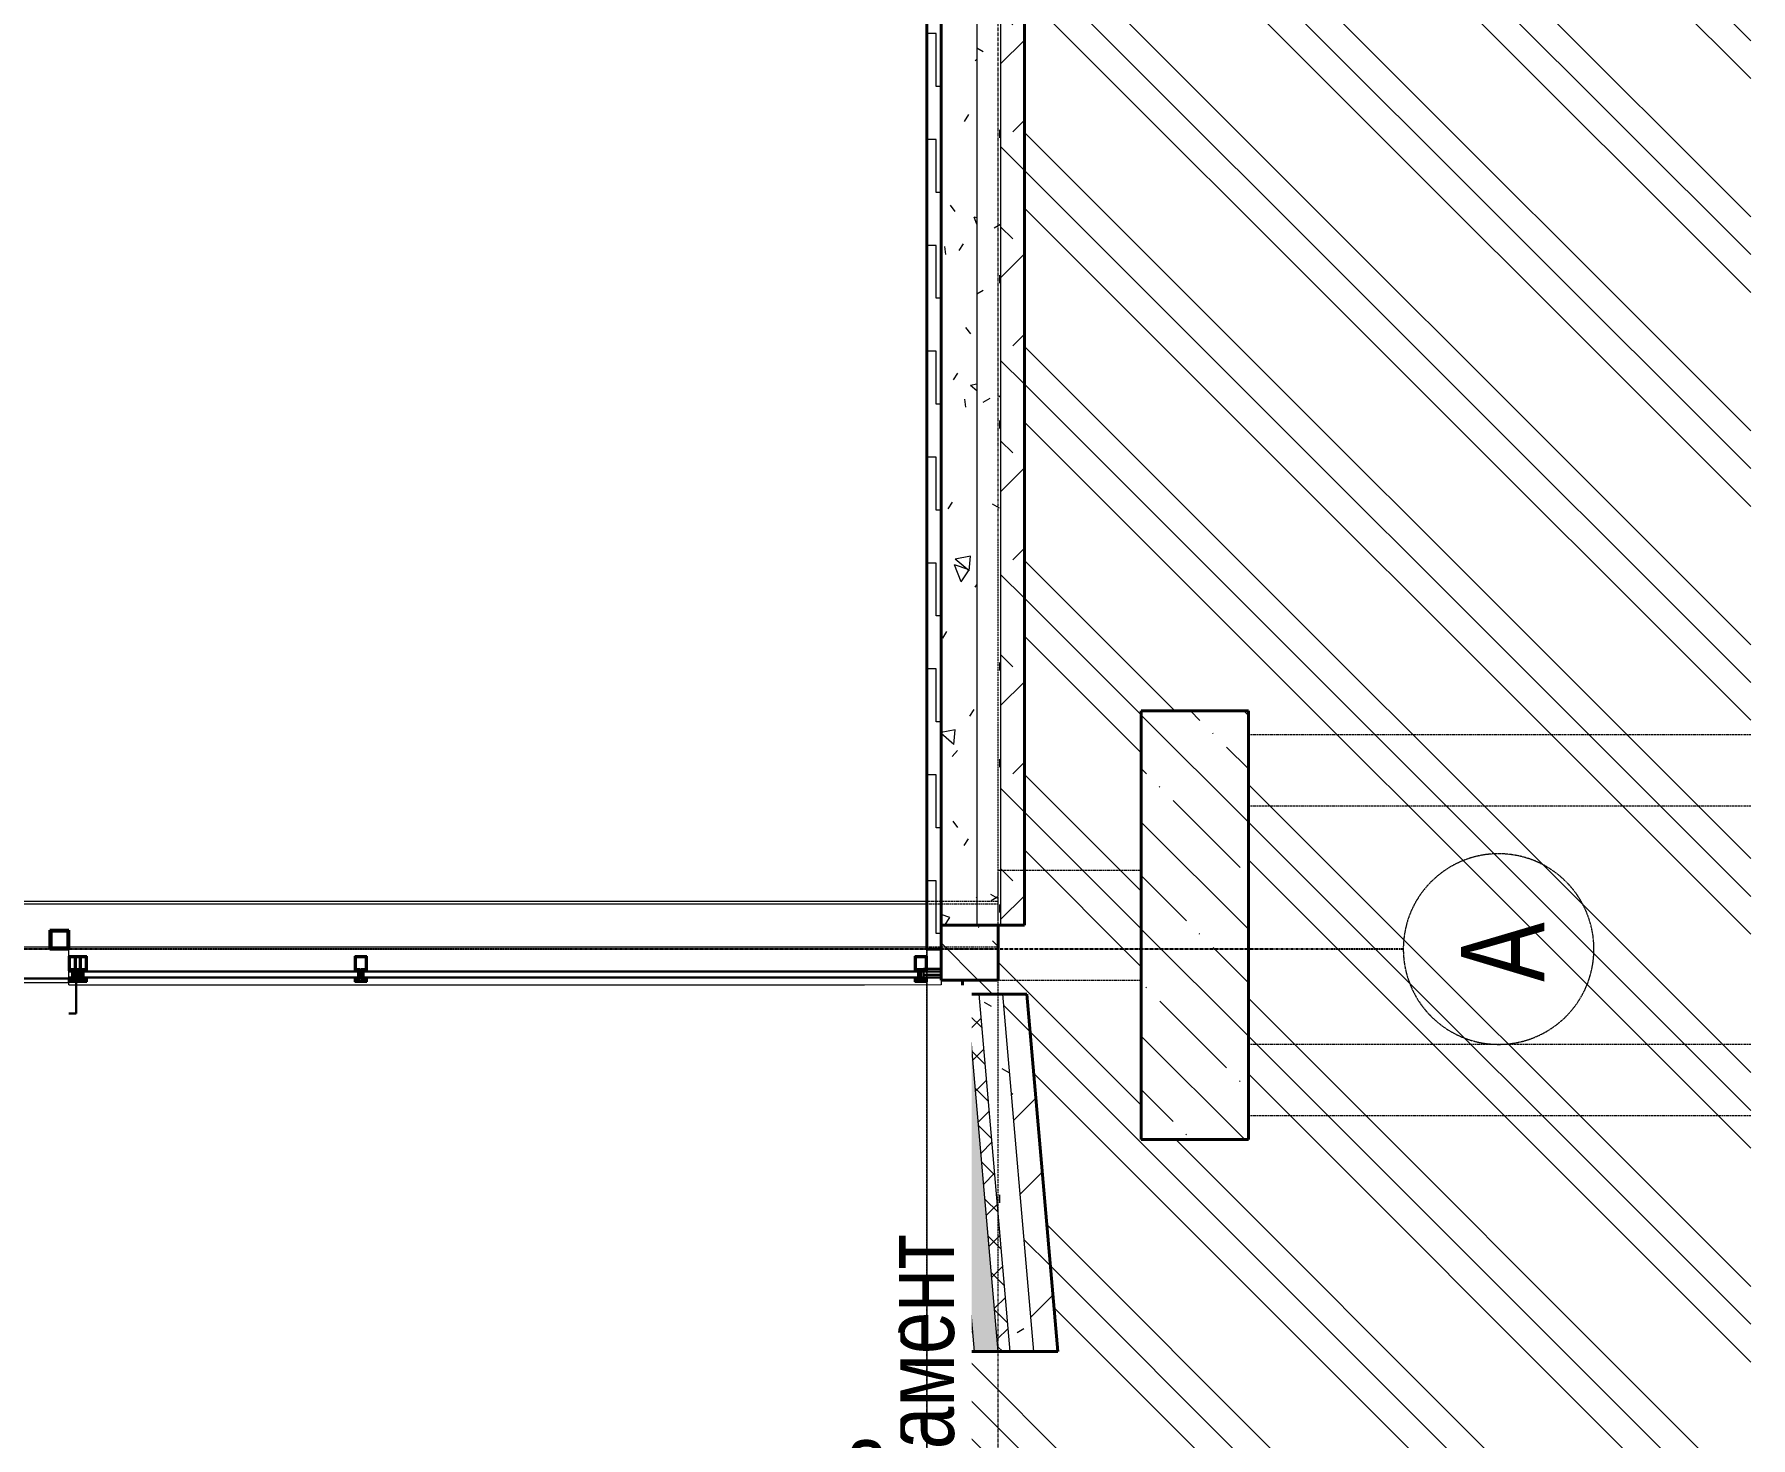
# Model space of a CAD drawing. Header units: millimetres. Extents: x 1117013 to 3394463, y -717780 to -102922.
# Drawn here: x 1305525 to 1312727, y -660826 to -654935 of the extents above; entities that cross this region are included whole.
import ezdxf

# ---------------------------------------------------------------- set-up
doc = ezdxf.new("R2010")
doc.units = ezdxf.units.MM
for name, pattern in [('ADSK_Линия сетки', [21, 12, -3, 3, -3]), ('ADSK_Невидимые', [5, 3, -2]), ('CENTERX2', [4, 2.5, -0.5, 0.5, -0.5])]:
    doc.linetypes.add(name, pattern=pattern)
for name, color, linetype, lineweight in [('0003-Основная тонкая 0.13', 9, 'Continuous', 13), ('_ Окна', 7, 'Continuous', 30), ('Витраж', 7, 'Continuous', 18), ('Каркас', 7, 'Continuous', 18), ('Несущие колонны', 7, 'Continuous', 18), ('Обобщенные модели', 7, 'Continuous', 18), ('Окна', 7, 'Continuous', 18), ('Панели витража', 7, 'Continuous', 18), ('Перекрытие', 7, 'Continuous', 18), ('Стены разрез', 7, 'Continuous', 40), ('Топография', 7, 'Continuous', 18), ('Уровни', 7, 'Continuous', 9), ('Фундамент', 7, 'Continuous', 18)]:
    doc.layers.add(name, color=color, linetype=linetype, lineweight=lineweight)
doc.layers.add('Оси', color=1, linetype='CENTERX2')
doc.styles.add('Century Gothic_1', font='GOTHIC.TTF', dxfattribs={"width": 0.8, "height": 500})
doc.styles.add('Century Gothic_2', font='GOTHIC.TTF', dxfattribs={"width": 0.8, "height": 350})
pattern_1 = [(140, (1305308.2, -652932), (63.756, 728.737), [76.2, -838.2]), (85, (1305308.2, -652932), (-764.23, -140.97), [60.96, -670.56]), (190.451, (1305313.5, -652871.3), (-700.467, 587.77), [64.76, -712.36]), (136.184, (1305105, -652932), (168.17, 1084.32), [114.3, -1257.3]), (186.636, (1305119, -652841.6), (-989.71, 949.61), [97.14, -1068.54]), (81.184, (1305105, -652932), (-989.7, 949.62), [91.44, -1005.84]), (111, (1305155.8, -652830.4), (409.06, 606.458), [76.2, -838.2]), (56, (1305155.8, -652830.4), (-736.75, 247.21), [60.96, -670.56]), (161.451, (1305189.9, -652779.86), (-327.685, 853.67), [64.76, -712.36]), (127.5, (1305308.22, -652932), (-338.22, 12.355), [33.528, -628.904, 33.528, -647.192, -673.1]), (127.5, (1305308.22, -652932), (-338.22, 12.355), [-1343.152, 33.528, -639.572]), (97.5, (1305308.2, -652932), (-400.722, 267.279), [33.528, -354.584, 33.528, -613.664, -256.54]), (97.5, (1305308.2, -652932), (-400.722, 267.279), [-1035.304, 33.528, -223.012]), (57.5, (1305308.22, -653158.56), (22.915, 542.363), [33.528, -220.472, 33.528, -758.952, -1051.56]), (57.5, (1305308.22, -653158.56), (22.915, 542.363), [-1046.48, 33.528, -1018.032]), (47.5, (1305308.2, -653260.16), (-101.707, 592.517), [33.528, -296.672, 33.528, -492.76, -746.76]), (47.5, (1305308.2, -653260.16), (-101.707, 592.517), [-856.49, 33.53, -713.23])]
pattern_2 = [(90, (1305308.22, -652932), (-203.2, 812.8), [33.528, -576.072, 33.528, -576.072, -3251.2]), (90, (1305308.22, -652932), (-203.2, 812.8), [-1219.2, 33.528, -1185.672, 33.528, -576.072, -1422.4]), (90, (1305308.22, -652932), (-203.2, 812.8), [-3048, 33.528, -372.872, 33.528, -982.472]), (210, (1305206.62, -652627.2), (-602.3054, -582.3764), [33.528, -576.072, 33.528, -3827.272]), (210, (1305206.62, -652627.2), (-602.3054, -582.3764), [-643.128, -576.072, 33.528, -1185.672, -2032]), (210, (1305206.62, -652627.2), (-602.3054, -582.3764), [-2438.4, 33.528, -576.072, 33.528, -1388.872]), (210, (1305206.62, -652627.2), (-602.3054, -582.3764), [-3081.528, -372.872, 33.528, -982.472]), (330, (1304800.22, -652525.6), (805.5054, -230.4236), [33.528, -576.072, 33.528, -3827.272]), (330, (1304800.22, -652525.6), (805.5054, -230.4236), [-643.128, -576.072, 33.528, -1185.672, -2032]), (330, (1304800.22, -652525.6), (805.5054, -230.4236), [-2438.4, 33.528, -576.072, 33.528, -1388.872]), (330, (1304800.22, -652525.6), (805.5054, -230.4236), [-3081.528, -372.872, 33.528, -982.472])]
pattern_3 = [(135, (1305308.2, -652932), (-898.026, 5e-14), [635, -635]), (135, (1305139.84, -653100.4), (-898.026, 5e-14), [635, -635]), (135, (1304971.46, -653268.75), (-898.026, 5e-14), [635, -635]), (225, (1304859.2, -653268.75), (-1e-13, -898.026), [635, -635]), (225, (1304690.8, -653100.4), (-1e-13, -898.026), [635, -635]), (225, (1304522.44, -652932), (-1e-13, -898.026), [635, -635])]
pattern_4 = [(45, (5843, 3961.34), (-106.066, 106.066), []), (135, (5843, 3961.34), (-106.066, -106.066), [])]

# ---------------------------------------------------------------- blocks, each defined once
blk = doc.blocks.new('ADSK_Балка_Труба_ГОСТ 30245-2003 - 80x80x5-1059821-Разрез 1')
at = {"layer": 'Каркас', "lineweight": 40}
for p, q in [((80, 3680), (0, 3680)), ((0, 3680), (0, 3600)), ((5, 3675), (75, 3675)), ((5, 3605), (5, 3675)), ((75, 3675), (75, 3605)), ((80, 3600), (80, 3680)), ((75, 3605), (5, 3605)), ((0, 3600), (80, 3600))]:
    blk.add_line(p, q, dxfattribs=at)
blk = doc.blocks.new('SK_Окно_Проём - Проём-1217007-Разрез 1')
at = {"layer": '_ Окна'}
for p, q in [((-120, 3545), (-120, 55)), ((-94, 3600), (-94, -60)), ((-94, 3600), (-94, 3565)), ((-120, 0), (-120, -60)), ((-120, -25), (-120, -60)), ((-94, -25), (-94, -60))]:
    blk.add_line(p, q, dxfattribs=at)
blk = doc.blocks.new('SK_Окно_Откос - 30_Низ-1217060-Разрез 1')
at = {"layer": '_ Окна'}
for p, q in [((-270, 3600), (-270, 3570)), ((-270, 3570), (-120, 3570)), ((-120, 3600), (-120, 3545)), ((-120, 55), (-120, 0))]:
    blk.add_line(p, q, dxfattribs=at)
blk = doc.blocks.new('ФЭ-1 - 9003-V7-Разрез 1')
at = {"layer": 'Обобщенные модели', "lineweight": 9}
for p, q in [((-125, 4800), (-140, 4800)), ((-140, 4800), (-140, 3600)), ((-122, 4800), (-125, 4800)), ((-125, 4800), (-125, 3600)), ((-122, 3600), (-122, 4800)), ((-140, 3600), (-137, 3600))]:
    blk.add_line(p, q, dxfattribs=at)
blk = doc.blocks.new('Системная панель - SK_Сэндвич_25 мм-1219103-Разрез 1')
at = {"layer": 'Панели витража', "lineweight": 9}
h = blk.add_hatch(dxfattribs=at)
h.set_pattern_fill('FP_2', color=256, style=0, pattern_type=2)
h.set_pattern_definition(pattern_4)
h.paths.add_polyline_path([(-107.5, -60), (-82.5, -60), (-82.5, 14), (-107.5, 14)])
at = {"layer": 'Панели витража', "lineweight": 30}
for p, q in [((-107.5, 14), (-107.5, -60)), ((-82.5, 14), (-107.5, 14)), ((-82.5, -60), (-82.5, 14)), ((-107.5, -60), (-82.5, -60))]:
    blk.add_line(p, q, dxfattribs=at)
blk = doc.blocks.new('Alutech_ALT_Glass_26mm - Alutech_ALT_Glass_26mm-V8-Разрез 1')
at = {"layer": 'Панели витража', "lineweight": 30}
for p, q in [((-94, 2364), (-120, 2364)), ((-120, 36), (-94, 36))]:
    blk.add_line(p, q, dxfattribs=at)
blk = doc.blocks.new('Alutech_ALT_Glass_26mm - Alutech_ALT_Glass_26mm-V9-Разрез 1')
at = {"layer": 'Панели витража', "lineweight": 30}
for p, q in [((-94, 3539), (-120, 3539)), ((-120, 2386), (-94, 2386))]:
    blk.add_line(p, q, dxfattribs=at)
blk = doc.blocks.new('Alutech_ALT_Glass_26mm - Alutech_ALT_Glass_26mm-V10-Разрез 1')
at = {"layer": 'Панели витража', "lineweight": 30}
for p, q in [((-94, 3564), (-120, 3564)), ((-120, 3561), (-94, 3561))]:
    blk.add_line(p, q, dxfattribs=at)
blk = doc.blocks.new('Rectangular Mullion - Schueco_FWS-50-HI_Tran_CovCap-12_Tran-55_Чёрный-1219100-Разрез 1')
at = {"layer": 'Витраж', "lineweight": 30}
for p, q in [((-120.1, 50), (-137, 50)), ((-137, 50), (-137, 0)), ((-137, 0), (-120.1, 0)), ((-133, 4), (-133, 46)), ((-133, 46), (-125, 46)), ((-125, 4), (-133, 4)), ((-125, 46), (-125, 26)), ((-125, 26), (-85, 26)), ((-85, 24), (-125, 24)), ((-125, 24), (-125, 4)), ((-120.1, 36), (-120.1, 50)), ((-92, 36), (-120.1, 36)), ((-120.1, 0), (-120.1, 14)), ((-120.1, 14), (-85, 14)), ((-30, 50), (-92, 50)), ((-92, 50), (-92, 36)), ((-85, 13), (-92, 13)), ((-92, 13), (-92, 0)), ((-92, 0), (-30, 0)), ((-85, 26), (-85, 46)), ((-85, 46), (-34, 46)), ((-85, 14), (-85, 24)), ((-85, 4), (-85, 13)), ((-34, 4), (-85, 4)), ((-34, 46), (-34, 4)), ((-30, 0), (-30, 50))]:
    blk.add_line(p, q, dxfattribs=at)
blk = doc.blocks.new('Rectangular Mullion - Schueco_FWS-50-HI_Tran_CovCap-12_Tran-55_Чёрный-V11-Разрез 1')
at = {"layer": 'Витраж', "lineweight": 9}
h = blk.add_hatch(dxfattribs=at)
h.set_pattern_fill('FP_2', color=256, style=0, pattern_type=2)
h.set_pattern_definition(pattern_4)
h.paths.add_polyline_path([(-137, 3525), (-120.1, 3525), (-120.1, 3539), (-85, 3539), (-85, 3549), (-125, 3549), (-125, 3529), (-133, 3529), (-133, 3571), (-125, 3571), (-125, 3551), (-85, 3551), (-85, 3571), (-34, 3571), (-34, 3529), (-85, 3529), (-85, 3538), (-92, 3538), (-92, 3525), (-30, 3525), (-30, 3575), (-92, 3575), (-92, 3561), (-120.1, 3561), (-120.1, 3575), (-137, 3575), (-137, 3555.8)])
at = {"layer": 'Витраж', "lineweight": 30}
for p, q in [((-120.1, 3575), (-137, 3575)), ((-137, 3575), (-137, 3525)), ((-133, 3529), (-133, 3571)), ((-133, 3571), (-125, 3571)), ((-125, 3571), (-125, 3551)), ((-125, 3551), (-85, 3551)), ((-85, 3549), (-125, 3549)), ((-125, 3549), (-125, 3529)), ((-120.1, 3561), (-120.1, 3575)), ((-92, 3561), (-120.1, 3561)), ((-120.1, 3525), (-120.1, 3539)), ((-120.1, 3539), (-85, 3539)), ((-30, 3575), (-92, 3575)), ((-92, 3575), (-92, 3561)), ((-85, 3538), (-92, 3538)), ((-92, 3538), (-92, 3525)), ((-85, 3551), (-85, 3571)), ((-85, 3571), (-34, 3571)), ((-85, 3539), (-85, 3549)), ((-85, 3529), (-85, 3538)), ((-34, 3571), (-34, 3529)), ((-30, 3525), (-30, 3575)), ((-137, 3525), (-120.1, 3525)), ((-125, 3529), (-133, 3529)), ((-92, 3525), (-30, 3525)), ((-34, 3529), (-85, 3529))]:
    blk.add_line(p, q, dxfattribs=at)
blk = doc.blocks.new('Rectangular Mullion - Schueco_FWS-50-HI_Стойка-80_Крышка-45_Чёрный-1029745-Разрез 1')
at = {"layer": 'Витраж'}
for p, q in [((-150, 25), (-150, -60)), ((-120.1, 0), (-120.1, -60)), ((-130, -60), (-150, -60))]:
    blk.add_line(p, q, dxfattribs=at)
blk = doc.blocks.new('Rectangular Mullion - Schueco_FWS-50-HI_Стойка-80_Крышка-45_Чёрный-1209466-Разрез 1')
at = {"layer": 'Витраж'}
for p, q in [((-150, 1200), (-150, 25)), ((-120.1, 1200), (-120.1, 50)), ((-92, 1200), (-92, 50))]:
    blk.add_line(p, q, dxfattribs=at)
blk = doc.blocks.new('Rectangular Mullion - Schueco_FWS-50-HI_Стойка-80_Крышка-45_Чёрный-V12-Разрез 1')
at = {"layer": 'Витраж'}
for p, q in [((-150, 2375), (-150, 1200)), ((-120.1, 2350), (-120.1, 1200)), ((-92, 2350), (-92, 1200))]:
    blk.add_line(p, q, dxfattribs=at)
blk = doc.blocks.new('Rectangular Mullion - Schueco_FWS-50-HI_Стойка-80_Крышка-45_Чёрный-V13-Разрез 1')
at = {"layer": 'Витраж'}
for p, q in [((-150, 3550), (-150, 2375)), ((-120.1, 3525), (-120.1, 2400)), ((-92, 3525), (-92, 2400))]:
    blk.add_line(p, q, dxfattribs=at)
blk = doc.blocks.new('Rectangular Mullion - Schueco_FWS-50-HI_Стойка-80_Крышка-45_Чёрный-1217304-Разрез 1')
at = {"layer": 'Витраж'}
for p, q in [((-150, 3600), (-140, 3600)), ((-150, 3600), (-150, 3550)), ((-120.1, 3600), (-92, 3600)), ((-30, 3600), (0, 3600))]:
    blk.add_line(p, q, dxfattribs=at)
blk = doc.blocks.new('Rectangular Mullion - Schueco_FWS-50-HI_Tran_CovCap-12_Tran-55_Чёрный-1219101-Разрез 1')
at = {"layer": 'Витраж', "lineweight": 9}
h = blk.add_hatch(dxfattribs=at)
h.set_pattern_fill('FP_2', color=256, style=0, pattern_type=2)
h.set_pattern_definition(pattern_4)
h.paths.add_polyline_path([(-137, 3550), (-120.1, 3550), (-120.1, 3564), (-85, 3564), (-85, 3574), (-125, 3574), (-125, 3554), (-133, 3554), (-133, 3596), (-125, 3596), (-125, 3576), (-85, 3576), (-85, 3596), (-34, 3596), (-34, 3554), (-85, 3554), (-85, 3563), (-92, 3563), (-92, 3550), (-30, 3550), (-30, 3600), (-92, 3600), (-92, 3586), (-120.1, 3586), (-120.1, 3600), (-137, 3600), (-137, 3555.8)])
at = {"layer": 'Витраж', "lineweight": 30}
for p, q in [((-120.1, 3600), (-137, 3600)), ((-137, 3600), (-137, 3550)), ((-137, 3550), (-120.1, 3550)), ((-133, 3554), (-133, 3596)), ((-133, 3596), (-125, 3596)), ((-125, 3554), (-133, 3554)), ((-125, 3596), (-125, 3576)), ((-125, 3576), (-85, 3576)), ((-85, 3574), (-125, 3574)), ((-125, 3574), (-125, 3554)), ((-120.1, 3586), (-120.1, 3600)), ((-92, 3586), (-120.1, 3586)), ((-120.1, 3550), (-120.1, 3564)), ((-120.1, 3564), (-85, 3564)), ((-30, 3600), (-92, 3600)), ((-92, 3600), (-92, 3586)), ((-85, 3563), (-92, 3563)), ((-92, 3563), (-92, 3550)), ((-92, 3550), (-30, 3550)), ((-85, 3576), (-85, 3596)), ((-85, 3596), (-34, 3596)), ((-85, 3564), (-85, 3574)), ((-85, 3554), (-85, 3563)), ((-34, 3554), (-85, 3554)), ((-34, 3596), (-34, 3554)), ((-30, 3550), (-30, 3600))]:
    blk.add_line(p, q, dxfattribs=at)
blk = doc.blocks.new('Rectangular Mullion - Schueco_FWS-50-HI_Tran_CovCap-12_Tran-55_Чёрный-V14-Разрез 1')
at = {"layer": 'Витраж', "lineweight": 30}
for p, q in [((-120.1, 2400), (-137, 2400)), ((-137, 2400), (-137, 2350)), ((-133, 2354), (-133, 2396)), ((-133, 2396), (-125, 2396)), ((-125, 2396), (-125, 2376)), ((-120.1, 2386), (-120.1, 2400)), ((-92, 2386), (-120.1, 2386)), ((-30, 2400), (-92, 2400)), ((-92, 2400), (-92, 2386)), ((-85, 2376), (-85, 2396)), ((-85, 2396), (-34, 2396)), ((-34, 2396), (-34, 2354)), ((-30, 2350), (-30, 2400)), ((-137, 2350), (-120.1, 2350)), ((-125, 2354), (-133, 2354)), ((-125, 2376), (-85, 2376)), ((-85, 2374), (-125, 2374)), ((-125, 2374), (-125, 2354)), ((-120.1, 2350), (-120.1, 2364)), ((-120.1, 2364), (-85, 2364)), ((-85, 2363), (-92, 2363)), ((-92, 2363), (-92, 2350)), ((-92, 2350), (-30, 2350)), ((-85, 2364), (-85, 2374)), ((-85, 2354), (-85, 2363)), ((-34, 2354), (-85, 2354))]:
    blk.add_line(p, q, dxfattribs=at)
blk = doc.blocks.new('ADSK_КолоннаНесущая_Труба_ГОСТ 30245-2003 - 200x200x10-1215604-Разрез 1')
at = {"layer": 'Несущие колонны'}
for p, q in [((10, 7950), (10, 7280)), ((190, 7950), (190, 4550)), ((10, 7275), (10, 7205)), ((10, 7200), (10, 4550)), ((10, 4270), (10, 3680)), ((190, 4270), (190, 0)), ((10, 3675), (10, 3605)), ((10, 3600), (10, 0))]:
    blk.add_line(p, q, dxfattribs=at)
at = {"layer": 'Несущие колонны', "linetype": 'ADSK_Невидимые'}
for p, q in [((10, 7280), (10, 7275)), ((10, 7205), (10, 7200)), ((10, 4550), (10, 4270)), ((190, 4550), (190, 4270)), ((10, 3680), (10, 3675)), ((10, 3605), (10, 3600)), ((10, 0), (10, -300)), ((190, 0), (190, -300))]:
    blk.add_line(p, q, dxfattribs=at)
blk = doc.blocks.new('ADSK_КолоннаНесущая_Труба_ГОСТ 30245-2003 - 777290-Разрез 1')
at = {"layer": 'Несущие колонны'}
for p, q in [((13, 7950), (0, 7950)), ((0, 7280), (0, 7950)), ((200, 7950), (187, 7950)), ((200, 4550), (200, 7950)), ((0, 4550), (0, 7200)), ((0, 3680), (0, 4270)), ((200, 4250), (200, 4270)), ((200, 3828), (200, 4232)), ((200, 0), (200, 3810)), ((0, 0), (0, 3600))]:
    blk.add_line(p, q, dxfattribs=at)
at = {"layer": 'Несущие колонны', "linetype": 'ADSK_Невидимые'}
for p, q in [((200, 4270), (200, 4550)), ((0, -300), (0, -60)), ((200, -300), (200, 0))]:
    blk.add_line(p, q, dxfattribs=at)
blk = doc.blocks.new('Ось сетки - Круг_Ø8 мм-6577-Разрез 1')
at = {"layer": 'Оси', "lineweight": 20}
for start, end in [(360, 180), (180, 360)]:
    blk.add_arc((0, -2400), 400, start, end, dxfattribs=at)

msp = doc.modelspace()

# ---------------------------------------------------------------- hatches: boundary and pattern name
at = {"layer": 'Перекрытие', "lineweight": 9}
h = msp.add_hatch(dxfattribs=at)
h.set_pattern_fill('FP_6', color=256, angle=90, style=0, pattern_type=2)
h.set_pattern_definition([(135, (1305308.2, -652932), (-235.732, -235.732), []), (135, (1305308.2, -652774.84), (-235.732, -235.732), [])])
h.paths.add_polyline_path([(1309469.5528, -644784.9868), (1309419.5528, -644784.9868), (1309289.5528, -646284.9868), (1309339.5528, -646284.9868), (1309361.677, -646029.7073)])
h.paths.add_polyline_path([(1309469.5528, -660464.9868), (1309339.5528, -658964.9868), (1309289.5528, -658964.9868), (1309419.5528, -660464.9868)])
h = msp.add_hatch(dxfattribs=at)
h.set_pattern_fill('FP_7', color=256, angle=90, style=0, pattern_type=2)
h.set_pattern_definition(pattern_1)
h.paths.add_polyline_path([(1309569.5528, -660464.9868), (1309439.5528, -658964.9868), (1309339.5528, -658964.9868), (1309469.5528, -660464.9868)])
h.paths.add_polyline_path([(1309569.5528, -644784.9868), (1309469.5528, -644784.9868), (1309339.5528, -646284.9868), (1309439.5528, -646284.9868), (1309461.677, -646029.7073)])
h = msp.add_hatch(dxfattribs=at)
h.set_pattern_fill('FP_1', color=256, angle=90, style=0, pattern_type=2)
h.set_pattern_definition([(135, (1305308.22, -652931.99), (-70.7107, -70.7107), []), (225, (1305308.22, -652931.99), (70.7107, -70.7107), [])])
h.paths.add_polyline_path([(1309619.5528, -644784.9868), (1309569.5528, -644784.9868), (1309439.5528, -646284.9868), (1309489.5528, -646284.9868), (1309511.677, -646029.7073)])
h.paths.add_polyline_path([(1309619.5528, -660464.9868), (1309489.5528, -658964.9868), (1309439.5528, -658964.9868), (1309569.5528, -660464.9868)])
h = msp.add_hatch(dxfattribs=at)
h.set_pattern_fill('FP_8', color=256, angle=90, style=0, pattern_type=2)
h.set_pattern_definition(pattern_2)
h.paths.add_polyline_path([(1309719.5528, -644784.9868), (1309619.5528, -644784.9868), (1309489.5528, -646284.9868), (1309589.5528, -646284.9868), (1309611.677, -646029.7073)])
h.paths.add_polyline_path([(1309719.5528, -660464.9868), (1309589.5528, -658964.9868), (1309489.5528, -658964.9868), (1309619.5528, -660464.9868)])
h = msp.add_hatch(dxfattribs=at)
h.set_pattern_fill('FP_9', color=256, angle=90, style=0, pattern_type=2)
h.set_pattern_definition(pattern_3)
h.paths.add_polyline_path([(1309819.5528, -644784.9868), (1309719.5528, -644784.9868), (1309589.5528, -646284.9868), (1309689.5528, -646284.9868), (1309711.677, -646029.7073)])
h.paths.add_polyline_path([(1309819.5528, -660464.9868), (1309689.5528, -658964.9868), (1309589.5528, -658964.9868), (1309719.5528, -660464.9868)])
h = msp.add_hatch(dxfattribs=at)
h.set_pattern_fill('FP_7', color=256, angle=90, style=0, pattern_type=2)
h.set_pattern_definition(pattern_1)
h.paths.add_polyline_path([(1309479.5528, -646719.9889), (1309479.5528, -646574.9868), (1309329.5528, -646574.9868), (1309329.5528, -658674.9868), (1309479.5528, -658674.9868), (1309479.5528, -647410.2704)])
h = msp.add_hatch(dxfattribs=at)
h.set_pattern_fill('FP_8', color=256, angle=90, style=0, pattern_type=2)
h.set_pattern_definition(pattern_2)
h.paths.add_polyline_path([(1309579.5528, -652932.5228), (1309579.5528, -646574.9868), (1309479.5528, -646574.9868), (1309479.5528, -658674.9868), (1309579.5528, -658674.9868), (1309579.5528, -658454.7753)])
h = msp.add_hatch(dxfattribs=at)
h.set_pattern_fill('FP_9', color=256, angle=90, style=0, pattern_type=2)
h.set_pattern_definition(pattern_3)
h.paths.add_polyline_path([(1309679.5528, -646719.9889), (1309679.5528, -646574.9868), (1309579.5528, -646574.9868), (1309579.5528, -658674.9868), (1309679.5528, -658674.9868), (1309679.5528, -647410.2704)])
h = msp.add_hatch(dxfattribs=at)
h.set_pattern_fill('FP_10', color=256, angle=90, style=0, pattern_type=2)
h.set_pattern_definition([(90, (1305308.22, -652932), (-222.25, 222.25), [222.25, -222.25]), (180, (1305308.22, -652709.74), (-222.25, -222.25), [222.25, -222.25])])
h.paths.add_polyline_path([(1309329.5528, -652932.5228), (1309329.5528, -649294.9868), (1309269.5528, -649294.9868), (1309269.5528, -658774.9868), (1309329.5528, -658774.9868), (1309329.5528, -658454.7753)])
at = {"layer": 'Стены разрез', "lineweight": 9}
h = msp.add_hatch(dxfattribs=at)
h.set_pattern_fill('FP_3', color=256, angle=90, style=0, pattern_type=2)
h.set_pattern_definition([(135, (1305308.22, -652932), (-308.6967, 84.1903), [396.875, -79.375, 3.353, -76.022])])
h.paths.add_polyline_path([(1309569.5528, -658904.9868), (1309569.5528, -658674.9868), (1309329.5528, -658674.9868), (1309329.5528, -658904.9868), (1309481.4008, -658904.9868)])
at = {"layer": 'Топография', "lineweight": 9}
h = msp.add_hatch(dxfattribs=at)
h.set_pattern_fill('FP_11', color=256, angle=90, style=0, pattern_type=2)
h.set_pattern_definition([(135, (1305308.2, -652932), (-449.013, -449.013), []), (135, (1305308.2, -652773.24), (-898.026, 5e-14), []), (135, (1305308.2, -653090.74), (-898.026, 5e-14), [])])
h.paths.add_polyline_path([(1312727.3477, -658454.7753), (1312727.3477, -641888.018), (1309419.5528, -641888.018), (1309419.5528, -644784.9868), (1309819.5528, -644784.9868), (1309689.5528, -646284.9868), (1309419.5528, -646284.9868), (1309419.5528, -646344.9868), (1309569.5528, -646344.9868), (1309569.5528, -646574.9868), (1309679.5528, -646574.9868), (1309679.5528, -658674.9868), (1309569.5528, -658674.9868), (1309569.5528, -658904.9868), (1309419.5528, -658904.9868), (1309419.5528, -658964.9868), (1309689.5528, -658964.9868), (1309819.5528, -660464.9868), (1309419.5528, -660464.9868), (1309419.5528, -663977.0278), (1312727.3477, -663977.0278), (1312727.3477, -661215.9015)])
h.paths.add_polyline_path([(1310619.5528, -652932.5228), (1310619.5528, -653824.9868), (1310169.5528, -653824.9868), (1310169.5528, -651424.9868), (1310619.5528, -651424.9868), (1310619.5528, -652198.436)])
h.paths.add_polyline_path([(1310619.5528, -646029.7073), (1310619.5528, -647474.9868), (1310169.5528, -647474.9868), (1310169.5528, -645674.9868), (1310619.5528, -645674.9868)])
h.paths.add_polyline_path([(1310619.5528, -649914.9868), (1310169.5528, -649914.9868), (1310169.5528, -648714.9868), (1310619.5528, -648714.9868)])
h.paths.add_polyline_path([(1310619.5528, -658454.7753), (1310619.5528, -659574.9868), (1310169.5528, -659574.9868), (1310169.5528, -657774.9868), (1310619.5528, -657774.9868)])
at = {"layer": 'Фундамент', "lineweight": 9}
h = msp.add_hatch(dxfattribs=at)
h.set_pattern_fill('FP_12', color=256, angle=90, style=0, pattern_type=2)
h.set_pattern_definition([(135, (1305308.2, -652932), (-224.506, -224.506), []), (135, (1305308.2, -652707.5), (-224.506, -224.506), [396.875, -79.375, 3.353, -76.022])])
h.paths.add_polyline_path([(1310619.5528, -659574.9868), (1310619.5528, -657774.9868), (1310169.5528, -657774.9868), (1310169.5528, -659574.9868)])

# ---------------------------------------------------------------- linework, layer by layer
at = {"layer": 'Оси', "linetype": 'ADSK_Линия сетки'}
msp.add_line((1311269.5528, -658774.9868), (1295517.4016, -658774.9868), dxfattribs=at)
at = {"layer": 'Перекрытие', "lineweight": 40}
for p, q in [((1309329.5528, -658774.9868), (1309329.5528, -646474.9868)), ((1309679.5528, -658674.9868), (1309679.5528, -646574.9868)), ((1309269.5528, -649294.9868), (1309269.5528, -658774.9868)), ((1309329.5528, -658674.9868), (1309679.5528, -658674.9868)), ((1309269.5528, -658774.9868), (1309329.5528, -658774.9868)), ((1309689.5528, -658964.9868), (1309289.5528, -658964.9868)), ((1309289.5528, -658964.9868), (1309419.5528, -660464.9868)), ((1309819.5528, -660464.9868), (1309689.5528, -658964.9868)), ((1309419.5528, -660464.9868), (1309819.5528, -660464.9868))]:
    msp.add_line(p, q, dxfattribs=at)
at = {"layer": 'Перекрытие'}
for p, q in [((1309479.5528, -646574.9868), (1309479.5528, -658674.9868)), ((1309579.5528, -646574.9868), (1309579.5528, -658674.9868)), ((1309469.5528, -660464.9868), (1309339.5528, -658964.9868)), ((1309569.5528, -660464.9868), (1309439.5528, -658964.9868)), ((1309619.5528, -660464.9868), (1309489.5528, -658964.9868)), ((1309719.5528, -660464.9868), (1309589.5528, -658964.9868))]:
    msp.add_line(p, q, dxfattribs=at)
at = {"layer": 'Стены разрез'}
for p, q in [((1309569.5528, -658904.9868), (1309569.5528, -658674.9868)), ((1309329.5528, -658774.9868), (1309329.5528, -658904.9868)), ((1309329.5528, -658904.9868), (1309569.5528, -658904.9868))]:
    msp.add_line(p, q, dxfattribs=at)
at = {"layer": 'Топография', "lineweight": 40}
for p, q in [((1309419.5528, -658964.9868), (1309419.5528, -658904.9868)), ((1309419.5528, -663977.0278), (1309419.5528, -660464.9868))]:
    msp.add_line(p, q, dxfattribs=at)
at = {"layer": 'Топография'}
for p, q in [((1309419.5528, -658904.9868), (1309419.5528, -658964.9868)), ((1309419.5528, -660464.9868), (1309419.5528, -663977.0278))]:
    msp.add_line(p, q, dxfattribs=at)
at = {"layer": 'Уровни', "linetype": 'ADSK_Линия сетки', "lineweight": 20}
msp.add_line((1309269.5528, -662774.9868), (1309269.5528, -642474.9868), dxfattribs=at)
at = {"layer": 'Уровни', "linetype": 'ADSK_Линия сетки'}
msp.add_line((1309569.5528, -662774.9868), (1309569.5528, -642474.9868), dxfattribs=at)
at = {"layer": 'Фундамент', "lineweight": 40}
for p, q in [((1310169.5528, -657774.9868), (1310169.5528, -659574.9868)), ((1310619.5528, -657774.9868), (1310169.5528, -657774.9868)), ((1310619.5528, -659574.9868), (1310619.5528, -657774.9868)), ((1310169.5528, -659574.9868), (1310619.5528, -659574.9868))]:
    msp.add_line(p, q, dxfattribs=at)
at = {"layer": 'Фундамент', "linetype": 'ADSK_Невидимые'}
for p, q in [((1312727.3477, -657874.9868), (1310619.5528, -657874.9868)), ((1312727.3477, -658174.9868), (1310619.5528, -658174.9868)), ((1310169.5528, -658444.9868), (1309569.5528, -658444.9868)), ((1309569.5528, -658674.9372), (1309569.5528, -658444.9868)), ((1309569.5528, -658904.9868), (1310169.5528, -658904.9868)), ((1312727.3477, -659174.9868), (1310619.5528, -659174.9868)), ((1312727.3477, -659474.9868), (1310619.5528, -659474.9868))]:
    msp.add_line(p, q, dxfattribs=at)

# ---------------------------------------------------------------- block references
at = {"layer": '_ Окна', "rotation": 90}
msp.add_blockref('SK_Окно_Откос - 30_Низ-1217060-Разрез 1', (1309269.5528, -658774.9868), dxfattribs=at)
at = {"layer": 'Витраж', "rotation": 90}
for name in ['Rectangular Mullion - Schueco_FWS-50-HI_Стойка-80_Крышка-45_Чёрный-1217304-Разрез 1', 'Rectangular Mullion - Schueco_FWS-50-HI_Tran_CovCap-12_Tran-55_Чёрный-1219101-Разрез 1', 'Rectangular Mullion - Schueco_FWS-50-HI_Tran_CovCap-12_Tran-55_Чёрный-V11-Разрез 1', 'Rectangular Mullion - Schueco_FWS-50-HI_Tran_CovCap-12_Tran-55_Чёрный-V14-Разрез 1', 'Rectangular Mullion - Schueco_FWS-50-HI_Tran_CovCap-12_Tran-55_Чёрный-1219100-Разрез 1', 'Rectangular Mullion - Schueco_FWS-50-HI_Стойка-80_Крышка-45_Чёрный-V13-Разрез 1', 'Rectangular Mullion - Schueco_FWS-50-HI_Стойка-80_Крышка-45_Чёрный-V12-Разрез 1', 'Rectangular Mullion - Schueco_FWS-50-HI_Стойка-80_Крышка-45_Чёрный-1209466-Разрез 1', 'Rectangular Mullion - Schueco_FWS-50-HI_Стойка-80_Крышка-45_Чёрный-1029745-Разрез 1']:
    msp.add_blockref(name, (1309269.5528, -658774.9868), dxfattribs=at)
at = {"layer": 'Каркас', "rotation": 90}
msp.add_blockref('ADSK_Балка_Труба_ГОСТ 30245-2003 - 80x80x5-1059821-Разрез 1', (1309269.5528, -658774.9868), dxfattribs=at)
at = {"layer": 'Несущие колонны', "linetype": 'ADSK_Невидимые', "rotation": 90}
for name in ['ADSK_КолоннаНесущая_Труба_ГОСТ 30245-2003 - 777290-Разрез 1', 'ADSK_КолоннаНесущая_Труба_ГОСТ 30245-2003 - 200x200x10-1215604-Разрез 1']:
    msp.add_blockref(name, (1309269.5528, -658774.9868), dxfattribs=at)
at = {"layer": 'Обобщенные модели', "rotation": 90}
msp.add_blockref('ФЭ-1 - 9003-V7-Разрез 1', (1309269.5528, -658774.9868), dxfattribs=at)
at = {"layer": 'Окна', "rotation": 90}
msp.add_blockref('SK_Окно_Проём - Проём-1217007-Разрез 1', (1309269.5528, -658774.9868), dxfattribs=at)
at = {"layer": 'Оси', "lineweight": 20, "rotation": 90}
msp.add_blockref('Ось сетки - Круг_Ø8 мм-6577-Разрез 1', (1309269.5528, -658774.9868), dxfattribs=at)
at = {"layer": 'Панели витража', "rotation": 90}
for name in ['Alutech_ALT_Glass_26mm - Alutech_ALT_Glass_26mm-V10-Разрез 1', 'Alutech_ALT_Glass_26mm - Alutech_ALT_Glass_26mm-V9-Разрез 1', 'Alutech_ALT_Glass_26mm - Alutech_ALT_Glass_26mm-V8-Разрез 1', 'Системная панель - SK_Сэндвич_25 мм-1219103-Разрез 1']:
    msp.add_blockref(name, (1309269.5528, -658774.9868), dxfattribs=at)

# ---------------------------------------------------------------- texts
at = {"layer": 'Оси', "insert": (1311511.483, -658912.2582), "char_height": 350, "width": 327.0885, "attachment_point": 1, "rotation": 90, "style": 'Century Gothic_2'}
msp.add_mtext('\\fCentury Gothic|b0|i0|c204|p34|;\\W.8;А', dxfattribs=at)

# ---------------------------------------------------------------- next in the draw order: texts
at = {"layer": 'Уровни', "insert": (1309083.6562, -662375.0683), "char_height": 300, "width": 3373.501, "attachment_point": 1, "rotation": 90, "style": 'Century Gothic_1', "bg_fill": 3, "box_fill_scale": 1.25, "bg_fill_color": 256, "bg_fill_true_color": 13158600, "bg_fill_transparency": 0}
msp.add_mtext('ВерхФундамент', dxfattribs=at)

# ---------------------------------------------------------------- next in the draw order: linework, layer by layer
at = {"layer": '0003-Основная тонкая 0.13'}
msp.add_xline((1309269.5528, -628011.5246), (0, -1), dxfattribs=at)
at = {"layer": 'Уровни', "linetype": 'ADSK_Линия сетки'}
msp.add_line((1309269.5528, -662774.9868), (1309269.5528, -642474.9868), dxfattribs=at)

# ---------------------------------------------------------------- next in the draw order: texts
at = {"layer": 'Уровни', "insert": (1308783.6562, -661909.4017), "char_height": 300, "width": 1449.451, "attachment_point": 1, "rotation": 90, "style": 'Century Gothic_1', "bg_fill": 3, "box_fill_scale": 1.25, "bg_fill_color": 256, "bg_fill_true_color": 13158600, "bg_fill_transparency": 0}
msp.add_mtext('Цоколь', dxfattribs=at)

doc.saveas('drawing.dxf')
